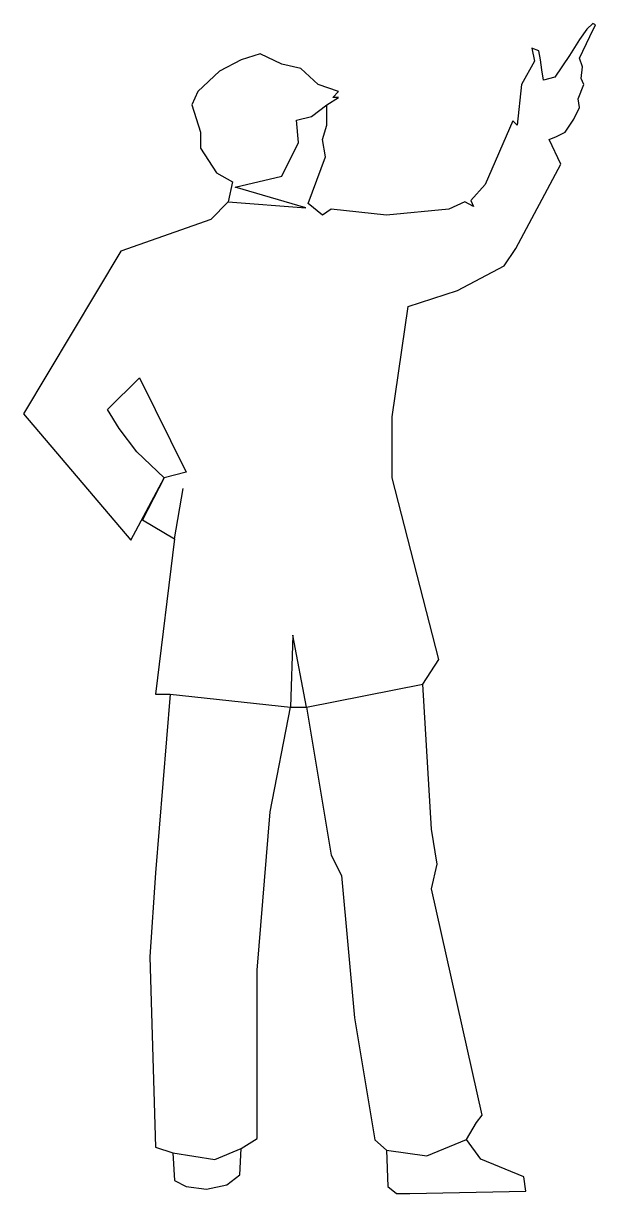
# Model space of a CAD drawing. Extents: x 3.92 to 4.82, y 18.28 to 20.12.
import ezdxf

# ---------------------------------------------------------------- set-up
doc = ezdxf.new("R2010")
doc.units = 0
doc.layers.get('0').update_dxf_attribs({"linetype": 'CONTINUOUS'})

msp = doc.modelspace()

# ---------------------------------------------------------------- linework, layer by layer
at = {"color": 0, "linetype": 'CONTINUOUS'}
for p, q in [((4.2598, 20.0653), (4.2598, 20.0653)), ((4.0492, 19.5137), (4.0996, 19.564)), ((4.0996, 19.564), (4.1728, 19.4152)), ((4.0675, 19.4839), (4.0492, 19.5137)), ((4.095, 19.4473), (4.0675, 19.4839)), ((4.1385, 19.4061), (4.095, 19.4473)), ((4.1728, 19.4152), (4.1385, 19.4061))]:
    msp.add_line(p, q, dxfattribs=at)
msp.add_lwpolyline([(4.3811, 20.0264), (4.3537, 20.0516), (4.3239, 20.0585), (4.2896, 20.0745), (4.2598, 20.0653), (4.2255, 20.047), (4.1912, 20.015), (4.182, 19.9944), (4.1957, 19.9509), (4.1957, 19.9257), (4.2209, 19.8868), (4.2461, 19.873), (4.2392, 19.841), (4.2118, 19.8135), (4.0698, 19.7632), (3.9165, 19.5068), (4.0859, 19.3076), (4.1385, 19.4061), (4.1042, 19.3397), (4.1545, 19.3099), (4.1248, 19.065), (4.1477, 19.065), (4.1248, 18.7835), (4.1156, 18.6507), (4.1248, 18.3508), (4.1522, 18.3417), (4.1545, 18.2982), (4.1728, 18.289), (4.2049, 18.2844), (4.2369, 18.2913), (4.2575, 18.3073), (4.2598, 18.3485), (4.285, 18.3646), (4.285, 18.6301), (4.3056, 18.8796), (4.3377, 19.0444), (4.3628, 19.0444), (4.4017, 18.8109), (4.4178, 18.7789), (4.4384, 18.5545), (4.4704, 18.3623), (4.4887, 18.3462), (4.491, 18.289), (4.5048, 18.2776), (4.5254, 18.2776), (4.7082, 18.2812), (4.7054, 18.3038), (4.6377, 18.332), (4.6151, 18.363), (4.6307, 18.3897), (4.6398, 18.4012), (4.5597, 18.7583), (4.5688, 18.7972), (4.5597, 18.8521), (4.546, 19.081), (4.5711, 19.1199), (4.4979, 19.4061), (4.4979, 19.5022), (4.5231, 19.6762), (4.6009, 19.7014), (4.6741, 19.7403), (4.6925, 19.7677), (4.7634, 19.9005), (4.7451, 19.9394), (4.7566, 19.944), (4.7703, 19.9509), (4.784, 19.9715), (4.7932, 19.9898), (4.7909, 20.0035), (4.8, 20.0264), (4.7955, 20.0356), (4.7978, 20.0539), (4.7932, 20.0676), (4.8092, 20.102), (4.8184, 20.1203), (4.8138, 20.1226), (4.8046, 20.1134), (4.7932, 20.0974), (4.7772, 20.0722), (4.7543, 20.0379), (4.736, 20.0333), (4.7337, 20.0493), (4.7314, 20.0653), (4.7291, 20.0791), (4.7176, 20.0836), (4.7222, 20.063), (4.7016, 20.0264), (4.6947, 19.9623), (4.6879, 19.9692), (4.6444, 19.8685), (4.6215, 19.8433), (4.6261, 19.8341), (4.6123, 19.841), (4.5872, 19.8296), (4.4887, 19.8204), (4.4017, 19.8296), (4.388, 19.8204), (4.3651, 19.8387), (4.3926, 19.912), (4.388, 19.9394), (4.3949, 19.9623), (4.3949, 19.9944), (4.4132, 20.0058), (4.404, 20.0058), (4.4132, 20.015)], close=True, dxfattribs=at)
at = {"color": 0}
for points in [[(4.2503, 19.8643), (4.3236, 19.8819), (4.35, 19.9346), (4.3471, 19.9698), (4.3705, 19.9757), (4.3949, 19.9944)], [(4.2392, 19.841), (4.3617, 19.832), (4.2503, 19.8643)], [(4.1545, 19.3099), (4.1682, 19.3894)], [(4.3628, 19.0444), (4.3412, 19.1579), (4.3377, 19.0444)], [(4.3628, 19.0444), (4.546, 19.081)], [(4.1477, 19.065), (4.3377, 19.0444)], [(4.4887, 18.3462), (4.5523, 18.3371), (4.6151, 18.363)], [(4.1522, 18.3417), (4.218, 18.3313), (4.2598, 18.3485)]]:
    msp.add_lwpolyline(points, dxfattribs=at)

doc.saveas('drawing.dxf')
